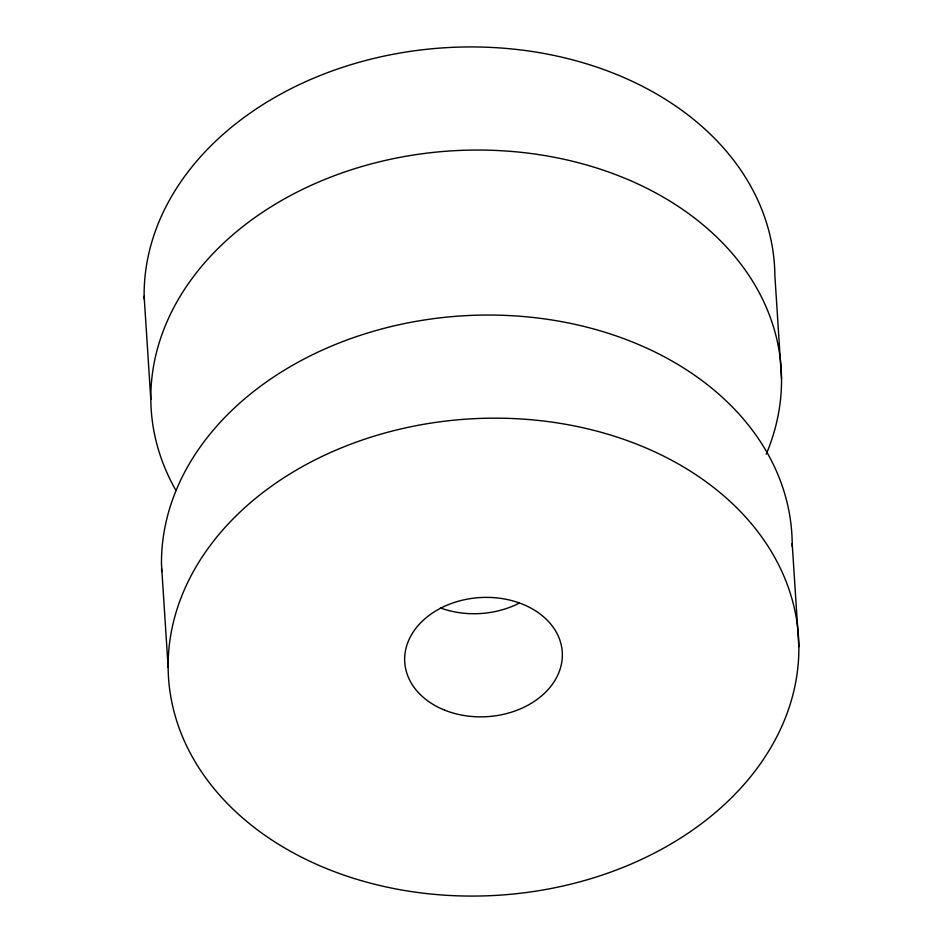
<?xml version="1.0" encoding="UTF-8"?>
<svg xmlns="http://www.w3.org/2000/svg" width="943" height="943" viewBox="0 0 943 943"><rect width="100%" height="100%" fill="white"/><g stroke="black" fill="none" stroke-linecap="round" stroke-linejoin="round"><path stroke-width="1.41" d="M781.523 378.626L774.863 275.497A315.657 238.591 -3.7 0 0 455.398 47.221A315.657 238.591 -3.7 0 0 144.185 299.143M792.203 543.616L798.862 646.733A315.657 238.591 -3.7 0 1 327.716 869.057A315.657 238.591 -3.7 0 1 323.921 455.552A315.657 238.591 -3.7 0 1 798.862 646.733M144.138 296.267L150.797 399.384M168.137 667.503L161.477 564.374A315.657 238.591 -3.7 0 1 476.545 315.21A315.657 238.591 -3.7 0 1 792.203 546.492M176.011 490.584A315.657 238.591 -3.7 0 1 452.003 150.833A315.657 238.591 -3.7 0 1 766.235 454.172M161.677 571.588A315.657 238.591 -3.7 0 1 161.559 568.7M519.416 603.06A78.917 59.645 -3.7 0 1 440.464 607.964M444.554 710.103A78.917 59.645 -3.7 0 0 562.346 654.525A78.917 59.645 -3.7 0 0 443.611 606.726A78.917 59.645 -3.7 0 0 444.554 710.103"/></g></svg>
